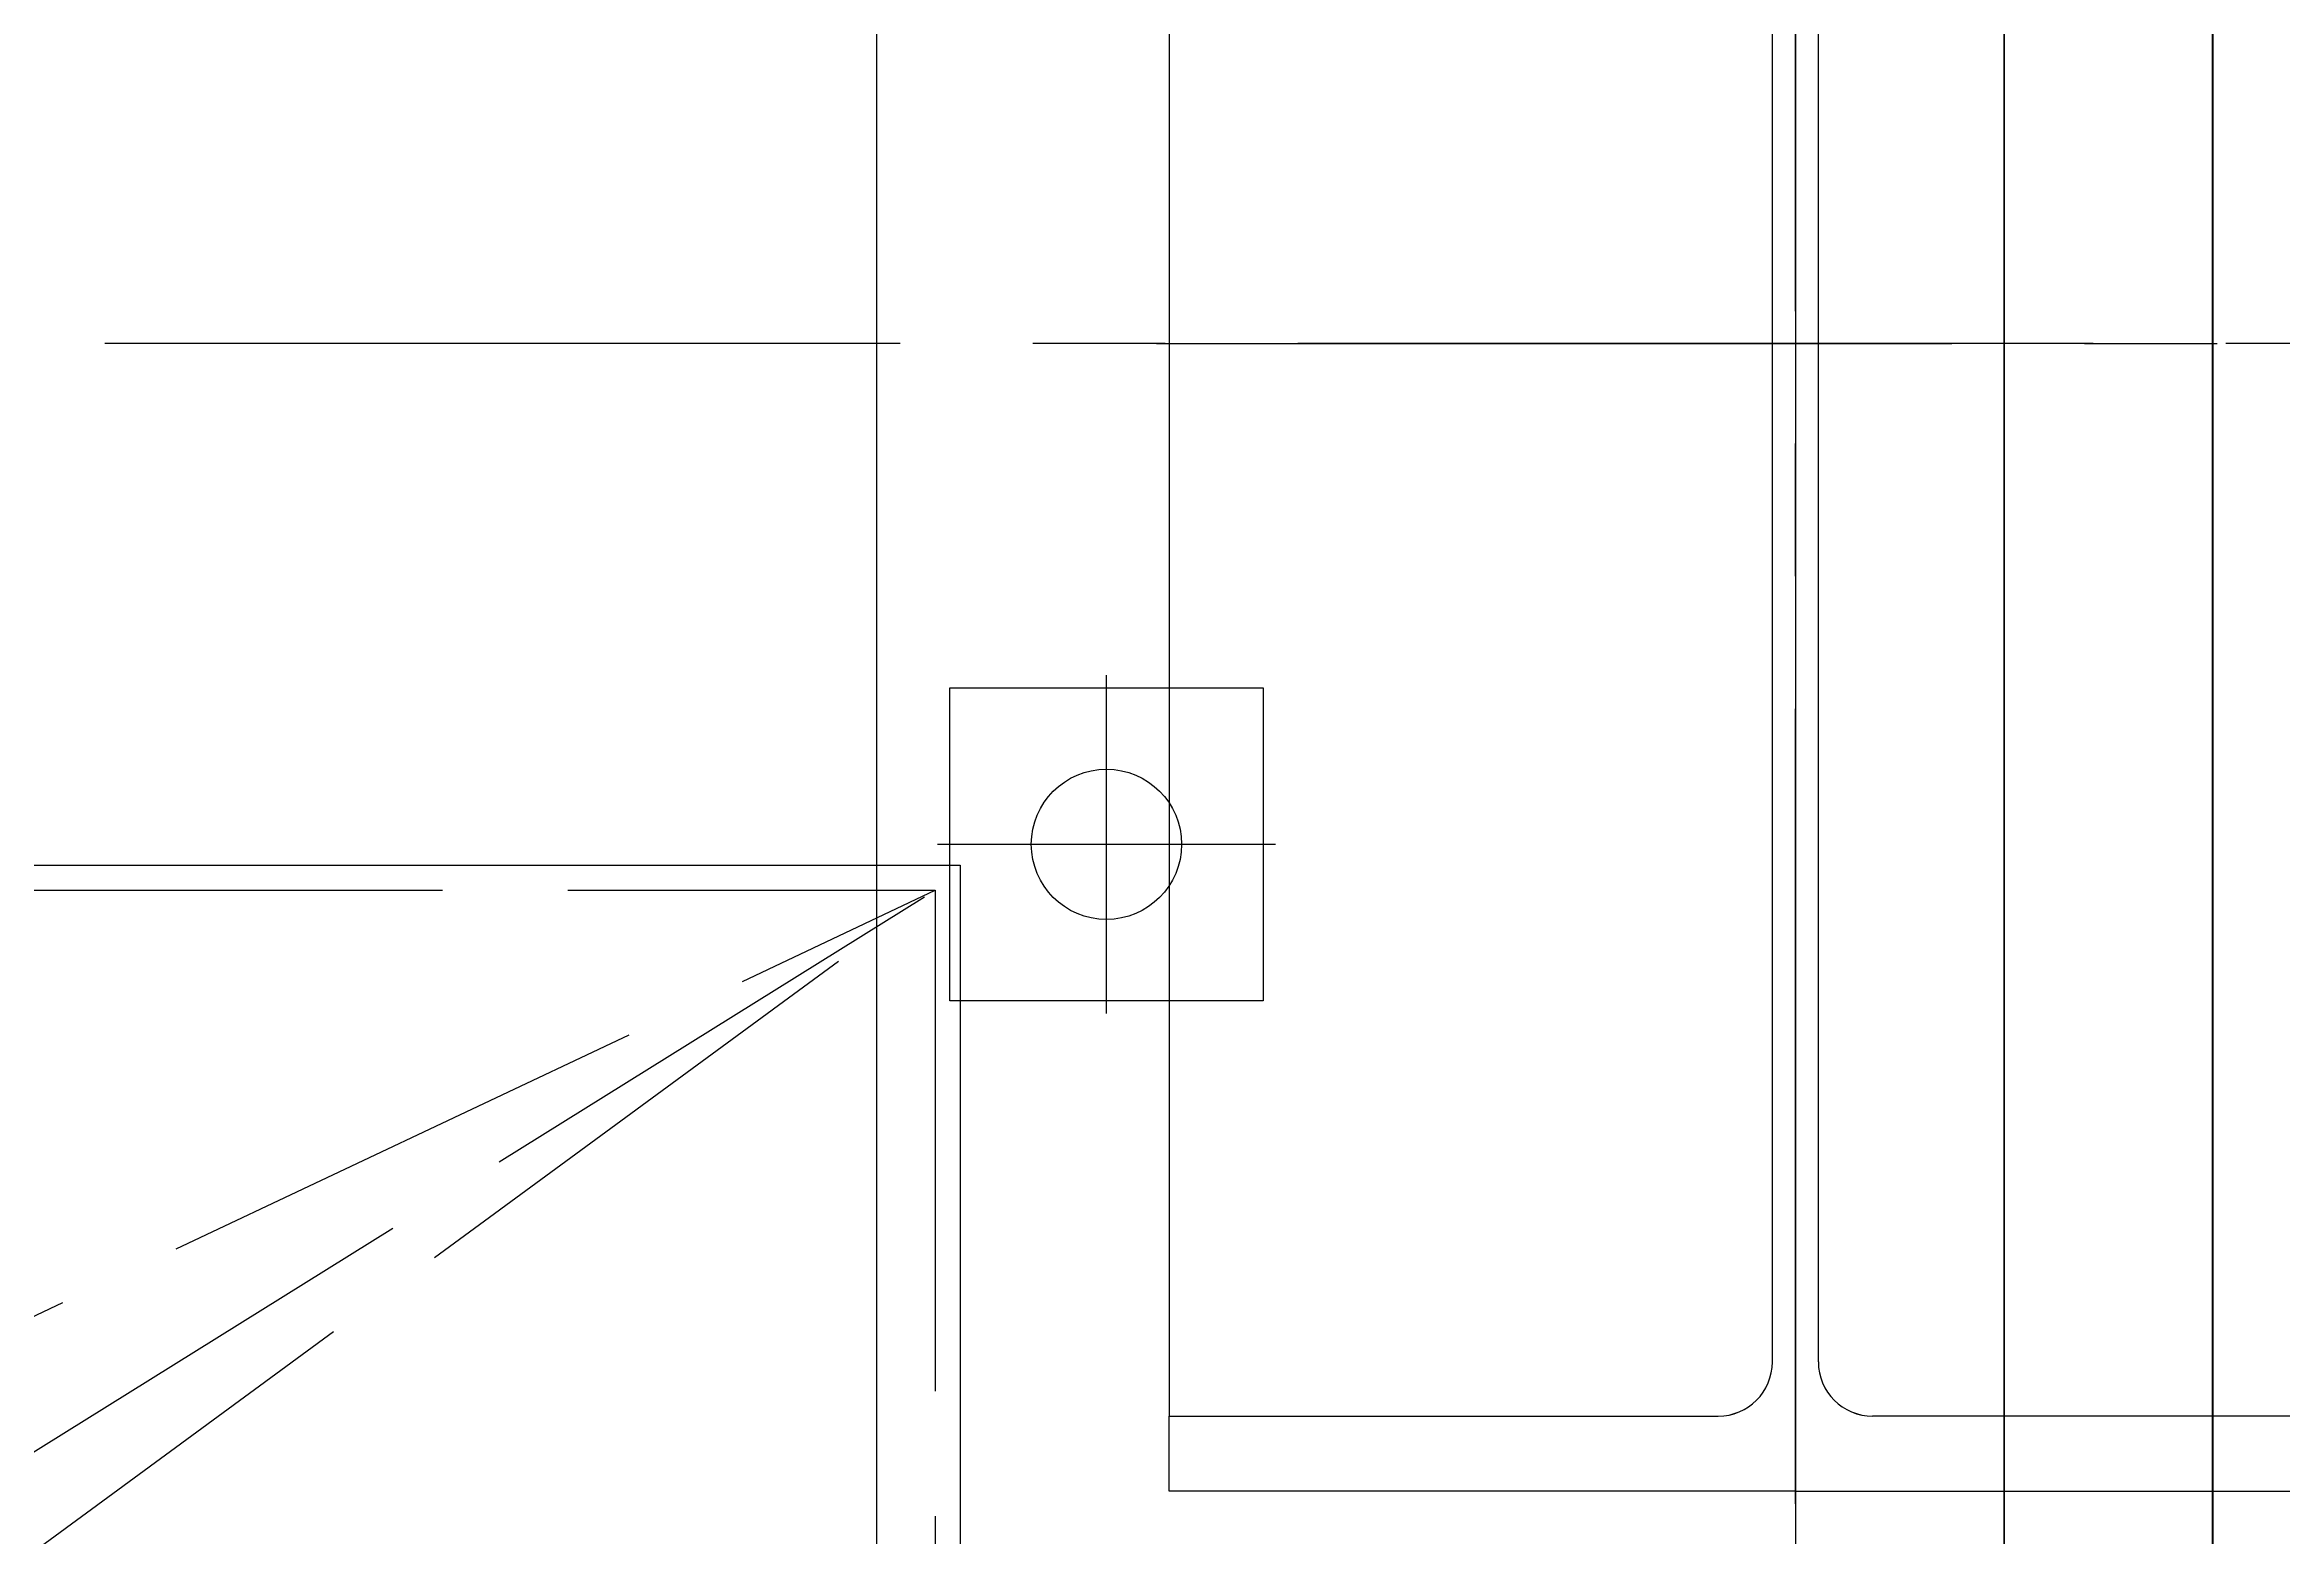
# Model space of a CAD drawing. Header units: millimetres. Extents: x 163705 to 1616509, y 81827 to 302547.
# Drawn here: x 206009 to 206544, y 148025 to 148381 of the extents above; entities that cross this region are included whole.
import ezdxf

# ---------------------------------------------------------------- set-up
doc = ezdxf.new("R2010")
doc.units = ezdxf.units.MM
doc.header["$LTSCALE"] = 10
doc.linetypes.add('ACAD_ISO02W100', pattern=[15, 12, -3])
doc.linetypes.add('CENTER2', pattern=[28.575, 19.05, -3.175, 3.175, -3.175])
for name, color, linetype, lineweight in [('1-中心线', 1, 'CENTER2', 0), ('1-护栏', 4, 'Continuous', 18), ('1-虚线', 8, 'ACAD_ISO02W100', 0), ('1-设备轮廓', 2, 'Continuous', 18), ('1-钢构', 6, 'Continuous', 0)]:
    doc.layers.add(name, color=color, linetype=linetype, lineweight=lineweight)
doc.styles.get("Standard").update_dxf_attribs({"font": 'arial.ttf'})

# ---------------------------------------------------------------- blocks, each defined once
blk = doc.blocks.new('G$CFEC4C302')
for p, q in [((220, 728), (220, 172)), ((214.5, 206), (214.5, 694)), ((225.5, 206), (225.5, 694)), ((55, 289.5), (55, 370.5)), ((14.5, 330), (95.5, 330)), ((70, 175), (70, 193)), ((70, 193), (201.5, 193)), ((370, 193), (238.5, 193)), ((220, 175), (70, 175)), ((220, 175), (370, 175))]:
    blk.add_line(p, q)
for points in [[(0, 0), (0, 900), (440, 900), (440, 0)], [(17.5, 292.5), (17.5, 367.5), (92.5, 367.5), (92.5, 292.5)]]:
    blk.add_lwpolyline(points, close=True)
blk.add_circle((55, 330), 18)
for centre, start, end in [((201.5, 206), 270, 0), ((238.5, 206), 180, 270)]:
    blk.add_arc(centre, 13, start, end)
blk.add_text('HC_SUPERPART', height=0.001).set_placement((220, 175))
blk = doc.blocks.new('A$C2f6614b9')
at = {"layer": '1-钢构'}
blk.add_blockref('G$CFEC4C302', (6080, 5250), dxfattribs=at)
blk = doc.blocks.new('G$CEDFA10A2')
for p, q in [((0, 535), (0, 553)), ((0, 553), (150, 553)), ((300, 553), (150, 553)), ((300, 535), (300, 553)), ((131.5, 535), (0, 535)), ((0, 535), (0, 21)), ((168.5, 535), (300, 535)), ((300, 535), (300, 21)), ((144.5, 34), (144.5, 522)), ((155.5, 34), (155.5, 522)), ((0, 21), (131.5, 21)), ((0, 3), (0, 21)), ((300, 21), (168.5, 21)), ((300, 3), (300, 21)), ((150, 3), (0, 3)), ((150, 3), (300, 3))]:
    blk.add_line(p, q)
for centre, start, end in [((131.5, 522), 0, 90), ((168.5, 522), 90, 180), ((131.5, 34), 270, 0), ((168.5, 34), 180, 270)]:
    blk.add_arc(centre, 13, start, end)
at = {"layer": '1-中心线'}
for p, q in [((150, 0), (150, 556)), ((-3, 278), (303, 278))]:
    blk.add_line(p, q, dxfattribs=at)
blk.add_text('HC_SUPERPART', height=0.001).set_placement((150, 3))
blk = doc.blocks.new('A$Cf51e8010')
at = {"layer": '1-护栏'}
blk.add_line((7053, 8500), (7053, 50), dxfattribs=at)
at = {"layer": '1-钢构'}
blk.add_blockref('G$CEDFA10A2', (6853, 6272), dxfattribs=at)
blk = doc.blocks.new('G$CFDCBCB0A')
blk.add_lwpolyline([(250, 0), (250, 5000), (4250, 5000), (4250, 0)], close=True)
at = {"layer": '1-虚线'}
for p in [(3248.5, 4523.5), (3375.8, 4452.84), (3398.5, 4373.5)]:
    blk.add_line(p, (4244, 4994), dxfattribs=at)
blk.add_lwpolyline([(256, 6), (256, 4994), (4244, 4994), (4244, 6)], close=True, dxfattribs=at)
blk = doc.blocks.new('A$C5a2f2e4f')
blk.add_lwpolyline([(3, 12600.13), (3, 600.13), (7103, 600.13), (7103, 18000.13), (3, 18000.13), (3, 12600.13)], close=True)
at = {"layer": '1-中心线'}
blk.add_line((7003, 19127.38), (7003, 0), dxfattribs=at)
at = {"layer": '1-护栏'}
blk.add_lwpolyline([(53, 12550.13), (53, 650.13), (7053, 650.13), (7053, 17950.13), (53, 17950.13), (53, 12550.13)], close=True, dxfattribs=at)
at = {"layer": '1-设备轮廓'}
blk.add_blockref('G$CFDCBCB0A', (2553, 2125.13), dxfattribs=at)
at = {"layer": '1-钢构'}
blk.add_blockref('G$CEDFA10A2', (6853, 6972.13), dxfattribs=at)
blk = doc.blocks.new('A$Caa9cde6e')
blk.add_lwpolyline([(3, 0), (7103, 0), (7103, 12000), (3, 12000)], close=True)
at = {"layer": '1-护栏'}
blk.add_lwpolyline([(53, 50), (7053, 50), (7053, 11950), (53, 11950)], close=True, dxfattribs=at)
at = {"layer": '1-钢构'}
blk.add_blockref('G$CEDFA10A2', (6853, 6372), dxfattribs=at)

msp = doc.modelspace()

# ---------------------------------------------------------------- linework, layer by layer
at = {"layer": '1-中心线'}
for p, q in [((206427.833, 161286.876), (206427.833, 140759.499)), ((209928.183, 148309.632), (183311.682, 148309.632))]:
    msp.add_line(p, q, dxfattribs=at)

# ---------------------------------------------------------------- block references
for name, p in [('A$C5a2f2e4f', (199424.833, 141059.499)), ('A$Cf51e8010', (199424.833, 141759.632)), ('A$Caa9cde6e', (199424.833, 141659.632)), ('A$C2f6614b9', (200127.833, 142609.632))]:
    msp.add_blockref(name, p)

doc.saveas('drawing.dxf')
